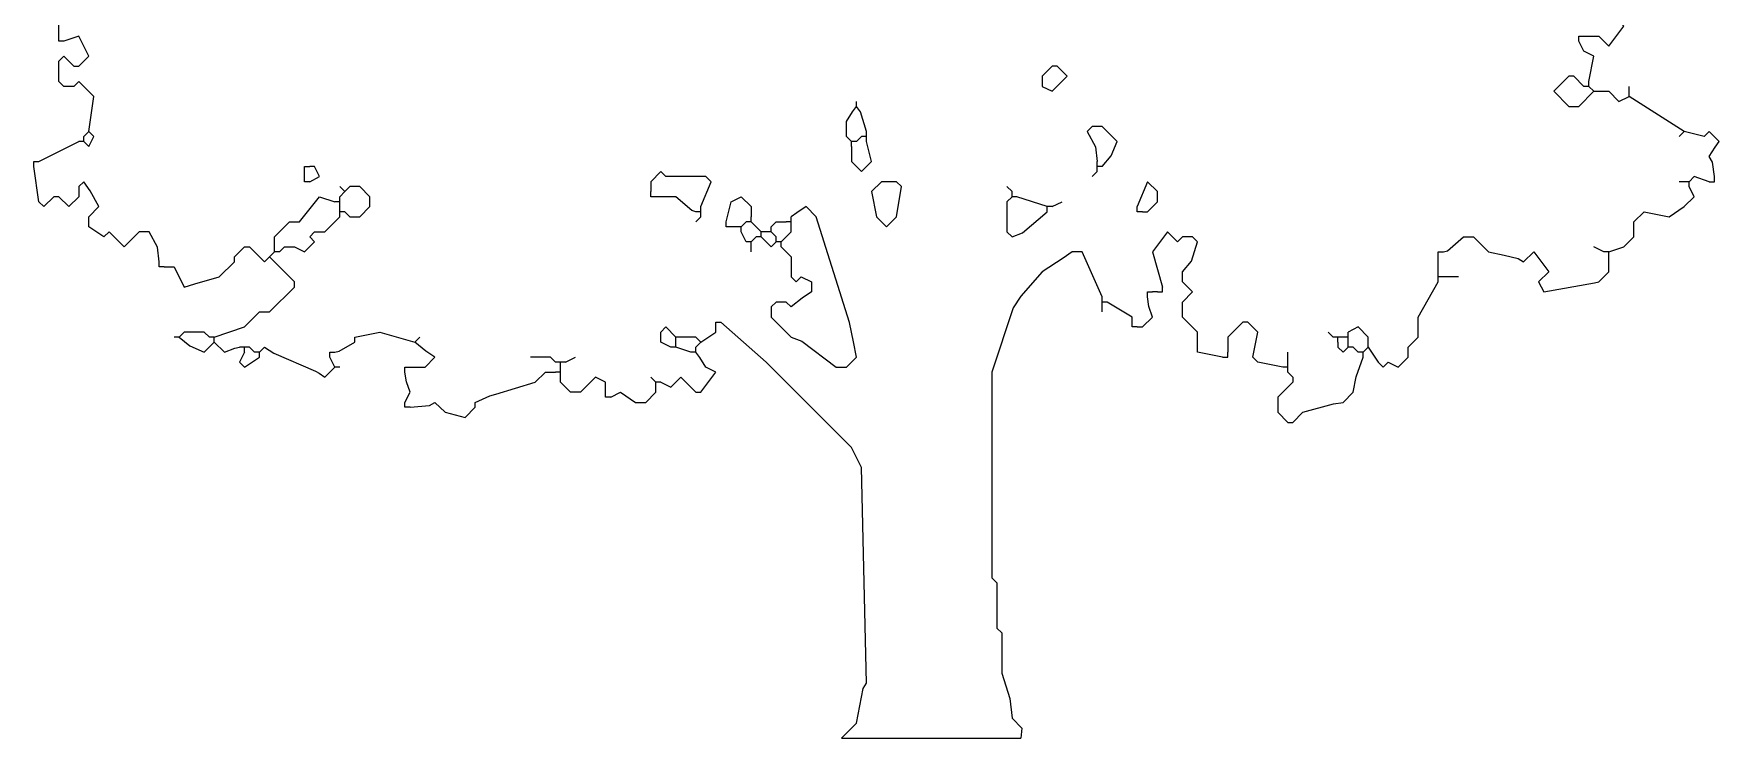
# Model space of a CAD drawing. Header units: metres. Extents: x -5.1 to 5.8, y 0 to 12.5.
# Drawn here: x -5.11 to 5.56, y 0 to 4.46 of the extents above; entities that cross this region are included whole.
import ezdxf

# ---------------------------------------------------------------- set-up
doc = ezdxf.new("R2010")
doc.units = ezdxf.units.M
doc.header["$LTSCALE"] = 0.2

msp = doc.modelspace()

# ---------------------------------------------------------------- linework, layer by layer
msp.add_line((0, 0), (1.135, 0))
at = {"linetype": 'Continuous'}
msp.add_line((0, 0), (1.135, 0), dxfattribs=at)
at = {"linetype": 'Continuous', "flags": 128}
for points in [[(-4.953, 4.445), (-4.953, 4.54), (-4.889, 4.604), (-4.858, 4.604), (-4.794, 4.667), (-4.826, 4.731), (-4.889, 4.731), (-4.921, 4.699), (-5.08, 4.858), (-5.08, 4.921), (-5.048, 4.953), (-4.921, 4.953), (-4.889, 4.921), (-4.826, 4.921), (-4.762, 4.985), (-4.667, 4.985), (-4.604, 4.921), (-4.604, 4.826), (-4.572, 4.794), (-4.54, 4.794), (-4.477, 4.858), (-4.477, 4.89)], [(4.699, 4.445), (4.794, 4.445), (4.858, 4.382), (4.953, 4.509), (4.921, 4.54), (4.921, 4.572), (5.016, 4.667)], [(-4.921, 4.413), (-4.953, 4.413), (-4.953, 4.445)], [(-4.762, 3.842), (-4.731, 4.064), (-4.826, 4.159), (-4.858, 4.127), (-4.921, 4.127), (-4.953, 4.159), (-4.953, 4.286), (-4.921, 4.318), (-4.858, 4.255), (-4.826, 4.255), (-4.762, 4.318), (-4.826, 4.445), (-4.921, 4.413)], [(4.667, 4.413), (4.667, 4.445), (4.699, 4.445)], [(4.731, 4.159), (4.763, 4.318), (4.699, 4.35), (4.667, 4.413)], [(1.334, 4.096), (1.429, 4.191), (1.365, 4.255), (1.334, 4.255), (1.27, 4.191), (1.27, 4.127), (1.334, 4.096)], [(4.699, 4.127), (4.636, 4.191), (4.604, 4.191), (4.509, 4.096), (4.604, 4), (4.667, 4), (4.763, 4.096)], [(4.731, 4.127), (4.699, 4.127)], [(4.731, 4.127), (4.731, 4.159)], [(4.763, 4.096), (4.731, 4.127)], [(4.763, 4.096), (4.858, 4.096), (4.921, 4.032), (4.985, 4.064)], [(4.985, 4.064), (4.985, 4.127)], [(5.334, 3.842), (4.985, 4.064)], [(0.064, 3.778), (0.032, 3.81), (0.032, 3.905), (0.07, 3.966), (0.095, 4)], [(0.095, 4), (0.095, 4.032)], [(0.159, 3.842), (0.121, 3.966), (0.095, 4)], [(-4.794, 3.81), (-4.762, 3.842)], [(-4.794, 3.778), (-4.762, 3.747), (-4.731, 3.81), (-4.762, 3.842)], [(0.159, 3.81), (0.159, 3.842)], [(1.651, 3.62), (1.707, 3.688), (1.746, 3.778), (1.651, 3.874), (1.588, 3.874), (1.556, 3.842), (1.608, 3.744), (1.619, 3.651)], [(5.302, 3.81), (5.334, 3.842)], [(5.525, 3.556), (5.513, 3.648), (5.493, 3.683), (5.531, 3.743), (5.556, 3.778), (5.493, 3.842), (5.461, 3.81), (5.334, 3.842)], [(-5.08, 3.651), (-4.826, 3.778)], [(-4.794, 3.778), (-4.826, 3.778)], [(-4.794, 3.778), (-4.794, 3.81)], [(0.095, 3.778), (0.064, 3.778)], [(0.064, 3.747), (0.064, 3.778)], [(0.064, 3.747), (0.064, 3.651), (0.127, 3.588), (0.191, 3.651), (0.159, 3.778)], [(0.095, 3.778), (0.127, 3.81)], [(0.159, 3.81), (0.127, 3.81)], [(0.159, 3.778), (0.159, 3.81)], [(-5.112, 3.62), (-5.112, 3.651), (-5.08, 3.651)], [(1.619, 3.62), (1.619, 3.651)], [(-4.318, 3.016), (-4.329, 3.109), (-4.381, 3.207), (-4.445, 3.207), (-4.54, 3.112), (-4.635, 3.207), (-4.667, 3.175), (-4.762, 3.239), (-4.762, 3.302), (-4.699, 3.366), (-4.755, 3.466), (-4.794, 3.524), (-4.826, 3.493), (-4.826, 3.429), (-4.889, 3.366), (-4.953, 3.429), (-4.985, 3.429), (-5.048, 3.366), (-5.08, 3.397), (-5.112, 3.62)], [(-3.397, 3.588), (-3.397, 3.62), (-3.365, 3.62)], [(-3.397, 3.556), (-3.397, 3.588)], [(-3.365, 3.524), (-3.397, 3.524), (-3.397, 3.556)], [(-3.365, 3.524), (-3.302, 3.556), (-3.334, 3.62), (-3.365, 3.62)], [(-0.889, 3.366), (-0.825, 3.524), (-0.857, 3.556), (-1.111, 3.556), (-1.143, 3.588), (-1.206, 3.524), (-1.206, 3.461)], [(0.286, 3.239), (0.349, 3.302), (0.381, 3.493), (0.349, 3.524), (0.254, 3.524), (0.191, 3.461), (0.222, 3.302), (0.286, 3.239)], [(1.588, 3.556), (1.619, 3.588)], [(1.651, 3.62), (1.619, 3.62)], [(1.619, 3.588), (1.619, 3.62)], [(1.905, 3.334), (1.937, 3.334), (2, 3.397), (2, 3.461), (1.937, 3.524), (1.873, 3.366)], [(5.334, 3.524), (5.302, 3.524)], [(5.366, 3.524), (5.334, 3.524)], [(5.493, 3.524), (5.398, 3.556), (5.366, 3.524)], [(5.366, 3.493), (5.366, 3.524)], [(5.493, 3.524), (5.525, 3.524), (5.525, 3.556)], [(-3.588, 3.112), (-3.588, 3.175), (-3.492, 3.27), (-3.429, 3.27), (-3.302, 3.429), (-3.207, 3.397)], [(-3.143, 3.461), (-3.175, 3.493)], [(-3.175, 3.429), (-3.143, 3.461)], [(-3.175, 3.397), (-3.175, 3.429)], [(-3.143, 3.334), (-3.111, 3.302), (-3.048, 3.302), (-2.984, 3.366), (-2.984, 3.429), (-3.048, 3.493), (-3.111, 3.493), (-3.143, 3.461)], [(-1.175, 3.429), (-1.206, 3.429), (-1.206, 3.461)], [(-0.921, 3.334), (-0.947, 3.341), (-1.048, 3.429), (-1.175, 3.429)], [(-0.73, 3.27), (-0.698, 3.397), (-0.635, 3.429), (-0.571, 3.366), (-0.571, 3.302)], [(1.08, 3.461), (1.048, 3.493)], [(1.08, 3.429), (1.048, 3.397), (1.048, 3.207), (1.08, 3.175), (1.146, 3.2), (1.302, 3.334)], [(1.08, 3.429), (1.08, 3.461)], [(1.111, 3.429), (1.08, 3.429)], [(1.302, 3.366), (1.111, 3.429)], [(4.858, 3.08), (4.953, 3.112), (5.016, 3.175), (5.016, 3.27), (5.08, 3.334), (5.239, 3.302), (5.334, 3.366), (5.398, 3.429), (5.366, 3.493)], [(-3.175, 3.397), (-3.207, 3.397)], [(-3.175, 3.366), (-3.175, 3.397)], [(-3.175, 3.334), (-3.175, 3.366)], [(-3.143, 3.334), (-3.175, 3.334)], [(-3.175, 3.302), (-3.175, 3.334)], [(-0.889, 3.334), (-0.921, 3.334)], [(-0.889, 3.334), (-0.889, 3.366)], [(-0.889, 3.302), (-0.889, 3.334)], [(-0.381, 3.112), (-0.317, 3.048), (-0.317, 2.921), (-0.286, 2.889), (-0.254, 2.921), (-0.19, 2.889), (-0.19, 2.826), (-0.249, 2.787), (-0.317, 2.731), (-0.349, 2.762), (-0.413, 2.762), (-0.444, 2.731), (-0.444, 2.667), (-0.317, 2.54), (-0.251, 2.515), (-0.032, 2.35), (0.032, 2.35), (0.095, 2.413), (0.076, 2.511), (0.051, 2.633), (-0.159, 3.302), (-0.222, 3.366), (-0.283, 3.327), (-0.317, 3.302)], [(1.334, 3.366), (1.302, 3.366)], [(1.302, 3.334), (1.302, 3.366)], [(1.334, 3.366), (1.397, 3.397)], [(1.905, 3.334), (1.873, 3.334), (1.873, 3.366)], [(-3.556, 3.08), (-3.524, 3.112), (-3.461, 3.112), (-3.397, 3.08), (-3.334, 3.143), (-3.365, 3.175), (-3.334, 3.207), (-3.27, 3.207), (-3.175, 3.302)], [(-0.921, 3.27), (-0.889, 3.302)], [(-0.698, 3.239), (-0.73, 3.239), (-0.73, 3.27)], [(-0.667, 3.239), (-0.698, 3.239)], [(-0.635, 3.239), (-0.667, 3.239)], [(-0.635, 3.239), (-0.603, 3.27)], [(-0.635, 3.207), (-0.635, 3.239)], [(-0.603, 3.143), (-0.635, 3.207)], [(-0.571, 3.27), (-0.603, 3.27)], [(-0.571, 3.27), (-0.571, 3.302)], [(-0.508, 3.207), (-0.571, 3.27)], [(-0.476, 3.207), (-0.508, 3.207)], [(-0.508, 3.175), (-0.508, 3.207)], [(-0.444, 3.207), (-0.476, 3.207)], [(-0.444, 3.239), (-0.413, 3.27), (-0.349, 3.27)], [(-0.444, 3.207), (-0.444, 3.239)], [(-0.413, 3.175), (-0.444, 3.207)], [(-0.381, 3.143), (-0.317, 3.207), (-0.317, 3.239)], [(-0.317, 3.27), (-0.349, 3.27)], [(-0.317, 3.27), (-0.317, 3.302)], [(-0.317, 3.239), (-0.317, 3.27)], [(2.413, 2.413), (2.254, 2.445), (2.254, 2.572), (2.159, 2.667), (2.159, 2.762), (2.223, 2.826), (2.159, 2.889), (2.159, 2.953), (2.215, 3.021), (2.254, 3.143), (2.223, 3.175), (2.159, 3.175), (2.127, 3.143), (2.064, 3.207), (1.969, 3.08), (2.032, 2.857)], [(-4.286, 2.984), (-4.223, 2.984), (-4.159, 2.857), (-4.093, 2.878), (-3.937, 2.921), (-3.842, 3.016), (-3.842, 3.048), (-3.778, 3.112), (-3.746, 3.112), (-3.651, 3.016), (-3.619, 3.048)], [(-3.588, 3.08), (-3.588, 3.112)], [(-0.571, 3.143), (-0.603, 3.143)], [(-0.571, 3.143), (-0.54, 3.175)], [(-0.571, 3.112), (-0.571, 3.143)], [(-0.571, 3.08), (-0.571, 3.112)], [(-0.508, 3.175), (-0.54, 3.175)], [(-0.508, 3.175), (-0.444, 3.112), (-0.413, 3.143)], [(-0.413, 3.143), (-0.413, 3.175)], [(-0.381, 3.143), (-0.413, 3.143)], [(-0.381, 3.112), (-0.381, 3.143)], [(3.81, 3.08), (3.836, 3.087), (3.937, 3.175), (4, 3.175), (4.096, 3.08), (4.194, 3.059), (4.283, 3.037), (4.318, 3.016), (4.382, 3.08), (4.477, 2.953), (4.413, 2.889), (4.445, 2.826), (4.766, 2.883), (4.794, 2.889), (4.858, 2.953), (4.858, 3.048)], [(4.826, 3.08), (4.763, 3.112)], [(-4.286, 2.984), (-4.318, 2.984), (-4.318, 3.016)], [(-3.969, 2.54), (-3.778, 2.604), (-3.683, 2.699), (-3.619, 2.699), (-3.461, 2.857), (-3.461, 2.889), (-3.619, 3.048)], [(-3.619, 3.048), (-3.588, 3.08)], [(-3.556, 3.08), (-3.588, 3.08)], [(1.651, 2.794), (1.524, 3.08), (1.461, 3.08), (1.403, 3.04), (1.27, 2.953), (1.136, 2.799), (1.087, 2.726), (0.953, 2.318), (0.953, 1.016), (0.984, 0.984), (0.984, 0.698), (1.016, 0.667), (1.016, 0.413), (1.067, 0.252), (1.08, 0.127), (1.143, 0.064), (1.135, 0), (1.135, 0)], [(3.778, 3.048), (3.778, 3.08), (3.81, 3.08)], [(3.778, 2.953), (3.778, 3.048)], [(4.858, 3.08), (4.826, 3.08)], [(4.858, 3.048), (4.858, 3.08)], [(3.334, 2.477), (3.397, 2.381), (3.429, 2.35), (3.461, 2.381), (3.524, 2.35), (3.588, 2.413), (3.588, 2.477), (3.651, 2.54), (3.651, 2.667), (3.778, 2.889)], [(3.778, 2.921), (3.778, 2.953)], [(3.81, 2.921), (3.778, 2.921)], [(3.778, 2.889), (3.778, 2.921)], [(3.905, 2.921), (3.81, 2.921)], [(1.651, 2.762), (1.651, 2.794)], [(1.873, 2.604), (1.905, 2.604), (1.969, 2.667), (1.946, 2.734), (1.937, 2.794)], [(1.937, 2.794), (1.937, 2.826), (1.969, 2.826)], [(2, 2.826), (1.969, 2.826)], [(2, 2.826), (2.032, 2.826), (2.032, 2.857)], [(1.683, 2.762), (1.651, 2.762)], [(1.651, 2.731), (1.651, 2.762)], [(1.651, 2.699), (1.651, 2.731)], [(1.841, 2.635), (1.841, 2.667), (1.683, 2.762)], [(-4, 2.54), (-4.032, 2.572), (-4.159, 2.572), (-4.191, 2.54)], [(-3.207, 2.445), (-3.178, 2.451), (-3.08, 2.508), (-3.08, 2.54), (-2.921, 2.572), (-2.699, 2.508)], [(-1.079, 2.477), (-1.143, 2.508), (-1.143, 2.572), (-1.111, 2.604), (-1.048, 2.54)], [(-0.889, 2.508), (-0.794, 2.572), (-0.794, 2.604)], [(-0.794, 2.604), (-0.794, 2.635), (-0.762, 2.635)], [(0, 0), (0, 0), (0, 0), (0.095, 0.095), (0.138, 0.315), (0.159, 0.349), (0.127, 1.714), (0.064, 1.841), (-0.476, 2.381), (-0.762, 2.635)], [(1.873, 2.604), (1.841, 2.604), (1.841, 2.635)], [(2.794, 2.35), (2.635, 2.381), (2.604, 2.413), (2.635, 2.572), (2.572, 2.635), (2.54, 2.635), (2.445, 2.54), (2.445, 2.445)], [(3.112, 2.54), (3.08, 2.572)], [(3.334, 2.477), (3.334, 2.54), (3.27, 2.604), (3.207, 2.572)], [(3.207, 2.54), (3.207, 2.572)], [(-4.191, 2.54), (-4.223, 2.54)], [(-4.191, 2.54), (-4.123, 2.484), (-4.032, 2.445), (-3.969, 2.508)], [(-3.969, 2.54), (-4, 2.54)], [(-3.969, 2.508), (-3.969, 2.54)], [(-3.969, 2.508), (-3.905, 2.445), (-3.839, 2.47), (-3.81, 2.477)], [(-3.778, 2.477), (-3.81, 2.477)], [(-3.746, 2.477), (-3.778, 2.477)], [(-3.778, 2.445), (-3.778, 2.477)], [(-3.715, 2.445), (-3.746, 2.477)], [(-3.683, 2.445), (-3.651, 2.477), (-3.591, 2.438), (-3.329, 2.325), (-3.305, 2.311), (-3.27, 2.286), (-3.207, 2.35)], [(-2.73, 2.35), (-2.635, 2.35), (-2.572, 2.413), (-2.63, 2.452), (-2.699, 2.508)], [(-2.699, 2.508), (-2.667, 2.54)], [(-1.048, 2.477), (-1.079, 2.477)], [(-1.016, 2.54), (-1.048, 2.54)], [(-1.048, 2.508), (-1.048, 2.54)], [(-1.048, 2.477), (-1.048, 2.508)], [(-0.952, 2.445), (-1.048, 2.477)], [(-0.889, 2.508), (-0.921, 2.54), (-1.016, 2.54)], [(-0.921, 2.477), (-0.889, 2.508)], [(-0.921, 2.445), (-0.921, 2.477)], [(3.143, 2.54), (3.112, 2.54)], [(3.175, 2.54), (3.143, 2.54)], [(3.143, 2.508), (3.143, 2.54)], [(3.143, 2.508), (3.143, 2.477), (3.175, 2.445), (3.207, 2.477)], [(3.207, 2.54), (3.175, 2.54)], [(3.207, 2.508), (3.207, 2.54)], [(3.207, 2.477), (3.207, 2.508)], [(3.239, 2.477), (3.207, 2.477)], [(3.27, 2.445), (3.239, 2.477)], [(3.302, 2.445), (3.334, 2.477)], [(-3.778, 2.445), (-3.81, 2.381), (-3.778, 2.35), (-3.683, 2.413)], [(-3.683, 2.445), (-3.715, 2.445)], [(-3.683, 2.413), (-3.683, 2.445)], [(-3.238, 2.413), (-3.238, 2.445), (-3.207, 2.445)], [(-3.207, 2.35), (-3.238, 2.413)], [(-3.175, 2.35), (-3.207, 2.35)], [(-2.762, 2.318), (-2.762, 2.35), (-2.73, 2.35)], [(-1.81, 2.381), (-1.841, 2.413), (-1.968, 2.413)], [(-1.778, 2.381), (-1.81, 2.381)], [(-1.746, 2.381), (-1.778, 2.381)], [(-1.778, 2.35), (-1.778, 2.381)], [(-1.778, 2.318), (-1.778, 2.35)], [(-1.746, 2.381), (-1.683, 2.413)], [(-1.143, 2.254), (-1.079, 2.223), (-1.016, 2.286), (-0.921, 2.191), (-0.889, 2.191), (-0.794, 2.318), (-0.857, 2.35), (-0.895, 2.41), (-0.921, 2.445)], [(-0.921, 2.445), (-0.952, 2.445)], [(2.413, 2.413), (2.445, 2.413), (2.445, 2.445)], [(2.826, 2.318), (2.857, 2.286), (2.857, 2.254), (2.762, 2.159), (2.762, 2.064), (2.826, 2), (2.857, 2), (2.921, 2.064), (3.115, 2.118), (3.175, 2.127), (3.239, 2.191), (3.259, 2.289), (3.302, 2.413)], [(2.826, 2.35), (2.794, 2.35)], [(2.826, 2.381), (2.826, 2.445)], [(2.826, 2.35), (2.826, 2.381)], [(2.826, 2.318), (2.826, 2.35)], [(3.302, 2.445), (3.27, 2.445)], [(3.302, 2.413), (3.302, 2.445)], [(-2.762, 2.127), (-2.73, 2.191), (-2.753, 2.257), (-2.762, 2.318)], [(-2.73, 2.096), (-2.606, 2.108), (-2.572, 2.127), (-2.508, 2.064), (-2.381, 2.032), (-2.318, 2.096), (-2.318, 2.127), (-2.226, 2.169), (-2.188, 2.179), (-1.937, 2.254), (-1.873, 2.318), (-1.81, 2.318)], [(-1.778, 2.318), (-1.81, 2.318)], [(-1.778, 2.286), (-1.778, 2.318)], [(-1.492, 2.191), (-1.492, 2.254), (-1.556, 2.286), (-1.651, 2.191), (-1.714, 2.191), (-1.778, 2.254), (-1.778, 2.286)], [(-1.175, 2.254), (-1.206, 2.286)], [(-1.143, 2.254), (-1.175, 2.254)], [(-1.175, 2.223), (-1.175, 2.254)], [(-1.46, 2.159), (-1.492, 2.159), (-1.492, 2.191)], [(-1.46, 2.159), (-1.397, 2.191), (-1.302, 2.127), (-1.238, 2.127), (-1.175, 2.191), (-1.175, 2.223)], [(-2.73, 2.096), (-2.762, 2.096), (-2.762, 2.127)]]:
    msp.add_lwpolyline(points, dxfattribs=at)

doc.saveas('drawing.dxf')
